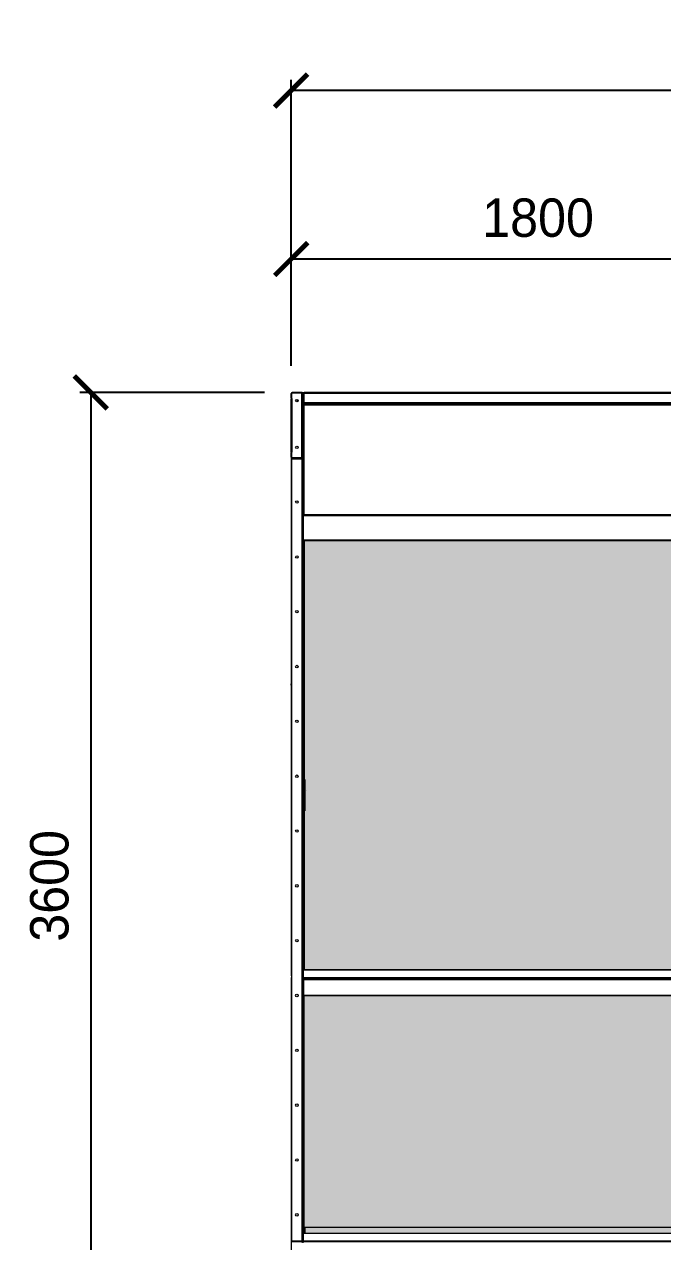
# Model space of a CAD drawing. Header units: millimetres. Extents: x 2113 to 34376, y 2901 to 25715.
# Drawn here: x 22218 to 24544, y 11365 to 15806 of the extents above; entities that cross this region are included whole.
import ezdxf

# ---------------------------------------------------------------- set-up
doc = ezdxf.new("R2010")
doc.units = ezdxf.units.MM
doc.layers.add('냉각탑_dim', color=1, linetype='Continuous')
doc.styles.add('HY울릉도L', font='')
doc.styles.get('HY울릉도L').set_extended_font_data('HY울릉도L')
doc.dimstyles.new('성지DIM', dxfattribs={"dimtxt": 3.5, "dimasz": 3, "dimexe": 1, "dimexo": 2.5, "dimgap": 2, "dimtad": 1, "dimdec": 0, "dimzin": 3, "dimdsep": 46, "dimtxsty": 'HY울릉도L', "dimblk": 'ARCHTICK', "dimcen": -2, "dimclrd": 256, "dimclre": 256, "dimclrt": 7, "dimadec": 0, "dimazin": 0, "dimtfac": 1, "dimtdec": 0, "dimtofl": 0, "dimtmove": 0, "dimatfit": 3, "dimfxl": 1, "dimtolj": 1, "dimtzin": 0, "dimlwe": -1, "dimarcsym": 0})
pattern_1 = [(0, (-386509.562, -75698.475), (57.15, 32.9955677), [38.1, -76.2]), (120, (-386509.562, -75698.475), (-57.15, 32.995568), [38.1, -76.2]), (60, (-386509.562, -75698.475), (1e-07, 65.9911357), [-76.2, 38.1])]

# ---------------------------------------------------------------- blocks, each defined once
blk = doc.blocks.new('_ArchTick')
at = {"color": 0, "linetype": 'ByBlock', "const_width": 0.15}
blk.add_lwpolyline([(-0.5, -0.5), (0.5, 0.5)], dxfattribs=at)
blk = doc.blocks.new('*D479')
at = {"layer": 'Defpoints', "color": 0, "transparency": 16777216}
for p in [(23189.9, 14949.8), (23189.9, 14459.7), (24989.9, 14257.1)]:
    blk.add_point(p, dxfattribs=at)
at = {"layer": '냉각탑_dim', "transparency": 16777216}
for p, q in [((23189.9, 14559.7), (23189.9, 14989.8)), ((24989.9, 14357.1), (24989.9, 14989.8))]:
    blk.add_line(p, q, dxfattribs=at)
at = {"layer": '냉각탑_dim', "lineweight": -2, "transparency": 16777216}
blk.add_line((24989.9, 14949.8), (23189.9, 14949.8), dxfattribs=at)
at = {"layer": '냉각탑_dim', "lineweight": -2, "transparency": 16777216, "xscale": 120, "yscale": 120, "zscale": 120, "rotation": 180}
blk.add_blockref('_ArchTick', (23189.9, 14949.8), dxfattribs=at)
at = {"layer": '냉각탑_dim', "lineweight": -2, "transparency": 16777216, "xscale": 120, "yscale": 120, "zscale": 120}
blk.add_blockref('_ArchTick', (24989.9, 14949.8), dxfattribs=at)
at = {"layer": '냉각탑_dim', "color": 7, "transparency": 16777216, "insert": (24089.9, 15099.8), "char_height": 140, "attachment_point": 5, "style": 'HY울릉도L'}
blk.add_mtext('\\A1;1800', dxfattribs=at)
blk = doc.blocks.new('*D488')
at = {"layer": 'Defpoints', "color": 0, "transparency": 16777216}
for p in [(23189.9, 15564.1), (23189.9, 14459.7), (26789.9, 14459.8)]:
    blk.add_point(p, dxfattribs=at)
at = {"layer": '냉각탑_dim', "transparency": 16777216}
for p, q in [((23189.9, 14559.7), (23189.9, 15604.1)), ((26789.9, 14559.8), (26789.9, 15604.1))]:
    blk.add_line(p, q, dxfattribs=at)
at = {"layer": '냉각탑_dim', "lineweight": -2, "transparency": 16777216}
blk.add_line((26789.9, 15564.1), (23189.9, 15564.1), dxfattribs=at)
at = {"layer": '냉각탑_dim', "lineweight": -2, "transparency": 16777216, "xscale": 120, "yscale": 120, "zscale": 120, "rotation": 180}
blk.add_blockref('_ArchTick', (23189.9, 15564.1), dxfattribs=at)
at = {"layer": '냉각탑_dim', "lineweight": -2, "transparency": 16777216, "xscale": 120, "yscale": 120, "zscale": 120}
blk.add_blockref('_ArchTick', (26789.9, 15564.1), dxfattribs=at)
at = {"layer": '냉각탑_dim', "color": 7, "transparency": 16777216, "insert": (24989.9, 15714.1), "char_height": 140, "attachment_point": 5, "style": 'HY울릉도L'}
blk.add_mtext('\\A1;3600', dxfattribs=at)
blk = doc.blocks.new('*D489')
at = {"layer": 'Defpoints', "color": 0, "transparency": 16777216}
for p in [(23193.3, 14463.1), (22459.4, 10863.1), (23193.3, 10863.1)]:
    blk.add_point(p, dxfattribs=at)
at = {"layer": '냉각탑_dim', "transparency": 16777216}
for p, q in [((23093.3, 14463.1), (22419.4, 14463.1)), ((23093.3, 10863.1), (22419.4, 10863.1))]:
    blk.add_line(p, q, dxfattribs=at)
at = {"layer": '냉각탑_dim', "lineweight": -2, "transparency": 16777216}
blk.add_line((22459.4, 14463.1), (22459.4, 10863.1), dxfattribs=at)
at = {"layer": '냉각탑_dim', "lineweight": -2, "transparency": 16777216, "xscale": 120, "yscale": 120, "zscale": 120}
for p, rotation in [((22459.4, 14463.1), 90), ((22459.4, 10863.1), 270)]:
    blk.add_blockref('_ArchTick', p, dxfattribs=dict(at, rotation=rotation))
at = {"layer": '냉각탑_dim', "color": 7, "transparency": 16777216, "insert": (22309.4, 12663.1), "char_height": 140, "attachment_point": 5, "rotation": 90, "style": 'HY울릉도L'}
blk.add_mtext('\\A1;3600', dxfattribs=at)
blk = doc.blocks.new('2')
at = {"lineweight": 20}
h = blk.add_hatch(dxfattribs=at)
h.set_pattern_fill('HONEY', scale=12)
h.set_pattern_definition(pattern_1)
h.paths.add_polyline_path([(26747.9, 12356.9), (26747.9, 13923.4), (23237.3, 13923.4), (23237.3, 12356.9)])
h = blk.add_hatch(dxfattribs=at)
h.set_pattern_fill('HONEY', scale=12)
h.set_pattern_definition(pattern_1)
h.paths.add_polyline_path([(23237.3, 12263.6), (23237.3, 11395.3), (26747.9, 11395.3), (26747.9, 12263.6)])
at = {"color": 7, "lineweight": 20, "ltscale": 0.006917}
for p, q in [((23189.9, 14443.1), (23189.9, 14459.7)), ((23189.9, 14443.1), (23189.9, 14459.7)), ((23189.9, 14243.1), (23189.9, 14226.5)), ((23189.9, 14226.5), (23189.9, 14243.1))]:
    blk.add_line(p, q, dxfattribs=at)
at = {"color": 7, "lineweight": 20, "ltscale": 0.000833333}
for p, q in [((23189.9, 14443.1), (23191.9, 14443.1)), ((23189.9, 14441.1), (23191.9, 14441.1)), ((23233.9, 14419.4), (23235.9, 14419.4)), ((23233.9, 14417.7), (23235.9, 14417.7)), ((23189.9, 14243.1), (23191.9, 14243.1)), ((23189.9, 14243.1), (23191.9, 14243.1)), ((23235.9, 12982.4), (23233.9, 12982.4)), ((23235.9, 12980.9), (23233.9, 12980.9))]:
    blk.add_line(p, q, dxfattribs=at)
at = {"color": 7, "lineweight": 20, "ltscale": 0.081667}
for p, q in [((23189.9, 14245.1), (23189.9, 14441.1)), ((23193.3, 14245.1), (23193.3, 14441.1))]:
    blk.add_line(p, q, dxfattribs=at)
at = {"color": 7, "lineweight": 20, "ltscale": 0.007958}
for p, q in [((23191.9, 14441.1), (23191.9, 14460.2)), ((23191.9, 14226), (23191.9, 14245.1))]:
    blk.add_line(p, q, dxfattribs=at)
at = {"color": 7, "lineweight": 20, "ltscale": 0.01525}
for p, q in [((23228.5, 14460.2), (23191.9, 14460.2)), ((23191.9, 14226), (23228.5, 14226))]:
    blk.add_line(p, q, dxfattribs=at)
at = {"color": 7, "lineweight": 20, "ltscale": 0.000583333}
for p, q in [((23193.3, 14441.1), (23191.9, 14441.1)), ((23191.9, 14245.1), (23193.3, 14245.1)), ((23233.9, 12327.9), (23235.3, 12327.9)), ((23233.9, 12320.6), (23235.3, 12320.6)), ((23191.5, 11365.1), (23191.5, 11366.5)), ((23229.1, 11365.1), (23229.1, 11366.5)), ((23233.9, 11367.9), (23235.3, 11367.9))]:
    blk.add_line(p, q, dxfattribs=at)
at = {"color": 7, "lineweight": 20, "ltscale": 0.014667}
for p, q in [((23228.5, 14463.1), (23193.3, 14463.1)), ((23193.3, 14463.1), (23228.5, 14463.1)), ((23228.5, 14461.1), (23193.3, 14461.1)), ((23193.3, 14225.1), (23228.5, 14225.1)), ((23228.5, 14225.1), (23193.3, 14225.1)), ((23193.3, 14223.1), (23228.5, 14223.1))]:
    blk.add_line(p, q, dxfattribs=at)
at = {"color": 7, "lineweight": 20, "ltscale": 0.000374085}
blk.add_line((23195.3, 14460.2), (23195.3, 14461.1), dxfattribs=at)
at = {"color": 7, "lineweight": 20, "ltscale": 0.000833263}
blk.add_line((23228.5, 14463.1), (23230.5, 14463.1), dxfattribs=at)
at = {"color": 7, "lineweight": 20, "ltscale": 0.000375}
for p, q in [((23228.5, 14460.2), (23228.5, 14461.1)), ((23235.1, 14419.4), (23235.1, 14420.3)), ((23228.5, 14226), (23228.5, 14225.1))]:
    blk.add_line(p, q, dxfattribs=at)
at = {"color": 7, "lineweight": 20, "ltscale": 0.001002}
for p, q in [((23230.9, 14461.1), (23228.5, 14461.1)), ((23230.9, 14225.1), (23228.5, 14225.1))]:
    blk.add_line(p, q, dxfattribs=at)
at = {"color": 7, "lineweight": 20, "ltscale": 0.097583}
blk.add_line((23228.5, 14226), (23228.5, 14460.2), dxfattribs=at)
at = {"color": 7, "lineweight": 20, "ltscale": 0.000448698}
for p, q in [((23231.2, 14461.8), (23230.4, 14461.1)), ((23231.2, 14224.5), (23230.4, 14225.1))]:
    blk.add_line(p, q, dxfattribs=at)
at = {"color": 7, "lineweight": 20, "ltscale": 0.000272626}
blk.add_line((23230.5, 14463.1), (23230.5, 14462.5), dxfattribs=at)
at = {"color": 7, "lineweight": 20, "ltscale": 0.000736965}
blk.add_line((23233.2, 14461.4), (23231.5, 14461.4), dxfattribs=at)
at = {"color": 7, "lineweight": 20, "ltscale": 8.05106e-06}
blk.add_line((23231.9, 14459.8), (23231.9, 14459.7), dxfattribs=at)
blk.add_line((23231.9, 14459.8), (23231.9, 14459.7), dxfattribs=at)
at = {"color": 7, "lineweight": 20, "ltscale": 0.097167}
blk.add_line((23231.9, 14226.5), (23231.9, 14459.7), dxfattribs=at)
at = {"color": 7, "lineweight": 20, "ltscale": 0.000414935}
for p, q in [((23232.9, 14462.1), (23232.2, 14461.4)), ((23235.6, 14461.4), (23234.9, 14462.1))]:
    blk.add_line(p, q, dxfattribs=at)
at = {"color": 7, "lineweight": 20, "ltscale": 0.000125672}
blk.add_line((23234.2, 14461.1), (23233.9, 14461.1), dxfattribs=at)
at = {"color": 7, "lineweight": 20, "ltscale": 0.00012559}
blk.add_line((23234.2, 14461.1), (23233.9, 14461.1), dxfattribs=at)
at = {"color": 7, "lineweight": 20, "ltscale": 0.000562231}
blk.add_line((23233.9, 14459.8), (23233.9, 14461.1), dxfattribs=at)
at = {"color": 7, "lineweight": 20, "ltscale": 0.013833}
for p, q in [((23233.9, 14459.7), (23233.9, 14426.5)), ((23235.6, 14459.7), (23235.6, 14426.5))]:
    blk.add_line(p, q, dxfattribs=at)
at = {"color": 7, "lineweight": 20, "ltscale": 0.000708333}
for p, q in [((23235.6, 14459.7), (23233.9, 14459.7)), ((23233.9, 14419.4), (23233.9, 14417.7)), ((23235.9, 14419.4), (23235.9, 14417.7)), ((23237.3, 12325.1), (23237.3, 12323.4)), ((23263.9, 12323.4), (23263.9, 12325.1)), ((24393.4, 12323.4), (24393.4, 12325.1)), ((24396.8, 12323.4), (24396.8, 12325.1)), ((24415, 12323.4), (24415, 12325.1)), ((24418.4, 12323.4), (24418.4, 12325.1))]:
    blk.add_line(p, q, dxfattribs=at)
at = {"color": 7, "lineweight": 20, "ltscale": 0.001131}
blk.add_line((23235.6, 14459.7), (23235.6, 14462.4), dxfattribs=at)
at = {"color": 7, "lineweight": 20}
for p, q in [((26744.2, 14459.7), (23235.6, 14459.7)), ((26742.5, 14463.1), (23237.3, 14463.1)), ((23235.6, 14426.5), (26744.2, 14426.5)), ((23235.6, 14423.1), (26744.2, 14423.1)), ((23237.3, 14421.1), (26742.5, 14421.1)), ((23237.3, 14417.7), (26742.5, 14417.7)), ((24783.9, 14421.5), (23445.5, 14421.5)), ((23191.1, 14219.7), (23191.1, 11366.5)), ((23229.1, 14225.1), (23229.1, 11366.5)), ((23231.9, 14226.5), (23231.9, 11367.9)), ((26747.9, 14016.8), (23237.3, 14016.8)), ((26747.9, 14013.5), (23237.3, 14013.5)), ((23229.1, 13923.4), (26747.9, 13923.4)), ((23231.9, 13926), (26747.9, 13926)), ((26004.3, 12355.3), (23235.5, 12355.3)), ((26004.3, 12356.9), (23239.9, 12356.9)), ((23235.3, 12328.2), (26744.5, 12328.2)), ((23235.3, 12320.9), (26744.5, 12320.9)), ((23236.7, 12325.1), (26743.1, 12325.1)), ((23236.7, 12323.4), (26743.1, 12323.4)), ((23235.3, 12263.6), (26744.5, 12263.6)), ((23235.3, 12263.4), (26744.5, 12263.4)), ((26744.5, 12263.3), (23235.3, 12263.3)), ((26004.3, 11416.9), (23239.9, 11416.9)), ((26004.3, 11395.3), (23235.5, 11395.3)), ((23235.3, 11368.2), (26744.5, 11368.2)), ((23236.7, 11365.1), (26743.1, 11365.1))]:
    blk.add_line(p, q, dxfattribs=at)
at = {"color": 7, "lineweight": 20, "ltscale": 4.99865e-05}
blk.add_line((23237.2, 14463.1), (23237.3, 14463.1), dxfattribs=at)
at = {"color": 7, "lineweight": 20, "ltscale": 1.75167e-05}
blk.add_line((23237.3, 14463.1), (23237.3, 14463.1), dxfattribs=at)
at = {"color": 7, "lineweight": 20, "ltscale": 1.55221e-05}
blk.add_line((23237.3, 14463.1), (23237.3, 14463.1), dxfattribs=at)
at = {"color": 7, "lineweight": 20, "ltscale": 4.33485e-05}
blk.add_line((23239.2, 14463.1), (23239.3, 14463.1), dxfattribs=at)
at = {"color": 7, "lineweight": 20, "ltscale": 4.06755e-05}
blk.add_line((23239.2, 14463.1), (23239.3, 14463.1), dxfattribs=at)
at = {"color": 7, "lineweight": 20, "ltscale": 3.00579e-05}
blk.add_line((23239.2, 14463.1), (23239.3, 14463.1), dxfattribs=at)
at = {"color": 7, "lineweight": 20, "ltscale": 2.871e-05}
blk.add_line((23239.2, 14463.1), (23239.3, 14463.1), dxfattribs=at)
at = {"color": 7, "lineweight": 20, "ltscale": 3.95576e-05}
blk.add_line((23239.2, 14463.1), (23239.3, 14463.1), dxfattribs=at)
at = {"color": 7, "lineweight": 20, "ltscale": 1.78003e-05}
blk.add_line((23239.3, 14463.1), (23239.3, 14463.1), dxfattribs=at)
at = {"color": 7, "lineweight": 20, "ltscale": 1.24791e-05}
blk.add_line((23239.3, 14463.1), (23239.3, 14463.1), dxfattribs=at)
at = {"color": 7, "lineweight": 20, "ltscale": 0.000833337}
blk.add_line((23233.9, 14417.7), (23231.9, 14417.7), dxfattribs=at)
at = {"color": 7, "lineweight": 20, "ltscale": 0.053167}
blk.add_line((23231.9, 14417.7), (23231.9, 14290.1), dxfattribs=at)
at = {"color": 7, "lineweight": 20, "ltscale": 0.000561904}
blk.add_line((23233.9, 14425.1), (23233.9, 14426.5), dxfattribs=at)
at = {"color": 7, "lineweight": 20, "ltscale": 0.000125435}
blk.add_line((23234.2, 14425.1), (23233.9, 14425.1), dxfattribs=at)
at = {"color": 7, "lineweight": 20, "ltscale": 0.002375}
blk.add_line((23233.9, 14419.4), (23233.9, 14425.1), dxfattribs=at)
at = {"color": 7, "lineweight": 20, "ltscale": 0.000707554}
blk.add_line((23233.9, 14423.1), (23235.6, 14423.1), dxfattribs=at)
at = {"color": 7, "lineweight": 20, "ltscale": 0.000707705}
blk.add_line((23233.9, 14421.1), (23235.6, 14421.1), dxfattribs=at)
at = {"color": 7, "lineweight": 20, "ltscale": 0.142705}
for p, q in [((23233.9, 14075.2), (23233.9, 14417.7)), ((23237.3, 14013.5), (23237.3, 14417.7))]:
    blk.add_line(p, q, dxfattribs=at)
at = {"color": 7, "lineweight": 20, "ltscale": 0.001417}
for p, q in [((23237.3, 14417.7), (23233.9, 14417.7)), ((23235.6, 14426.5), (23235.6, 14423.1)), ((23237.3, 14417.7), (23237.3, 14421.1)), ((23189.9, 14245.1), (23193.3, 14245.1))]:
    blk.add_line(p, q, dxfattribs=at)
at = {"color": 7, "lineweight": 20, "ltscale": 0.00075}
blk.add_line((23236.9, 14420.3), (23235.1, 14420.3), dxfattribs=at)
at = {"color": 7, "lineweight": 20, "ltscale": 5.91962e-05}
blk.add_line((23235.4, 14420.3), (23235.3, 14420.4), dxfattribs=at)
at = {"color": 7, "lineweight": 20, "ltscale": 0.000832499}
blk.add_line((23235.6, 14423.1), (23235.6, 14421.1), dxfattribs=at)
at = {"color": 7, "lineweight": 20, "ltscale": 0.000333342}
blk.add_line((23235.6, 14421.1), (23235.6, 14420.3), dxfattribs=at)
at = {"color": 7, "lineweight": 20, "ltscale": 0.000708193}
blk.add_line((23235.6, 14421.1), (23237.3, 14421.1), dxfattribs=at)
at = {"color": 7, "lineweight": 20, "ltscale": 0.000166667}
blk.add_line((23237.3, 14420.3), (23236.9, 14420.3), dxfattribs=at)
at = {"color": 7, "lineweight": 20, "ltscale": 5.54767e-06}
blk.add_line((23237.3, 14421.1), (23237.3, 14421.1), dxfattribs=at)
at = {"color": 7, "lineweight": 20, "ltscale": 1.09406e-05}
blk.add_line((23237.3, 14421.1), (23237.3, 14421.1), dxfattribs=at)
at = {"color": 7, "lineweight": 20, "ltscale": 0.00067235}
blk.add_line((23270.5, 14421.5), (23270.5, 14423.1), dxfattribs=at)
at = {"color": 7, "lineweight": 20, "ltscale": 0.043924}
blk.add_line((23375.9, 14421.5), (23270.5, 14421.5), dxfattribs=at)
at = {"color": 7, "lineweight": 20, "ltscale": 0.000160787}
blk.add_line((23270.5, 14421.1), (23270.5, 14421.5), dxfattribs=at)
at = {"color": 7, "lineweight": 20, "ltscale": 0.001149}
for p, q in [((23374.4, 14423.1), (23376.3, 14421.1)), ((23381.6, 14423.1), (23383.5, 14421.1)), ((23397, 14421.1), (23395.1, 14423.1)), ((23422.7, 14423.1), (23424.6, 14421.1)), ((23438.1, 14421.1), (23436.2, 14423.1)), ((23445.3, 14421.1), (23443.4, 14423.1)), ((23445.9, 14421.1), (23444, 14423.1))]:
    blk.add_line(p, q, dxfattribs=at)
at = {"color": 7, "lineweight": 20, "ltscale": 5.44556e-06}
blk.add_line((24107.5, 14421.1), (24107.5, 14421.1), dxfattribs=at)
at = {"color": 7, "lineweight": 20, "ltscale": 9.52934e-06}
blk.add_line((24107.5, 14421.1), (24107.5, 14421.1), dxfattribs=at)
at = {"color": 7, "lineweight": 20, "ltscale": 5.46643e-06}
blk.add_line((24115.8, 14421.1), (24115.8, 14421.1), dxfattribs=at)
at = {"color": 7, "lineweight": 20, "ltscale": 9.52935e-06}
blk.add_line((24115.8, 14421.1), (24115.8, 14421.1), dxfattribs=at)
at = {"color": 7, "lineweight": 20, "ltscale": 0.000833201}
blk.add_line((23231.9, 14290.1), (23233.9, 14290.1), dxfattribs=at)
at = {"color": 7, "lineweight": 20, "ltscale": 0.403744}
blk.add_line((23233.9, 14291.3), (23233.9, 12982.4), dxfattribs=at)
at = {"color": 7, "lineweight": 20, "ltscale": 0.352083}
blk.add_line((23189.9, 14245.1), (23189.9, 13400.1), dxfattribs=at)
at = {"color": 7, "lineweight": 20, "ltscale": 0.000500046}
for p, q in [((23191.1, 14219.7), (23189.9, 14219.7)), ((23191.1, 11366.5), (23189.9, 11366.5))]:
    blk.add_line(p, q, dxfattribs=at)
at = {"color": 7, "lineweight": 20, "ltscale": 0.015833}
for p, q in [((23229.1, 14219.7), (23191.1, 14219.7)), ((23229.1, 11366.5), (23191.1, 11366.5))]:
    blk.add_line(p, q, dxfattribs=at)
at = {"color": 7, "lineweight": 20, "ltscale": 0.015667}
for p, q in [((23191.5, 14221.1), (23229.1, 14221.1)), ((23191.5, 11365.1), (23229.1, 11365.1))]:
    blk.add_line(p, q, dxfattribs=at)
at = {"color": 7, "lineweight": 20, "ltscale": 0.000583334}
for p, q in [((23191.5, 14221.1), (23191.5, 14219.7)), ((23229.1, 14221.1), (23229.1, 14219.7))]:
    blk.add_line(p, q, dxfattribs=at)
at = {"color": 7, "lineweight": 20, "ltscale": 0.000957772}
blk.add_line((23191.9, 14221.1), (23191.9, 14223.4), dxfattribs=at)
at = {"color": 7, "lineweight": 20, "ltscale": 0.000375915}
blk.add_line((23195.3, 14225.1), (23195.3, 14226), dxfattribs=at)
at = {"color": 7, "lineweight": 20, "ltscale": 0.000832784}
blk.add_line((23195.3, 14221.1), (23195.3, 14223.1), dxfattribs=at)
at = {"color": 7, "lineweight": 20, "ltscale": 0.000912135}
for p, q in [((23229.1, 14219.7), (23231.3, 14219.7)), ((23231.3, 11366.5), (23229.1, 11366.5))]:
    blk.add_line(p, q, dxfattribs=at)
at = {"color": 7, "lineweight": 20, "ltscale": 0.001261}
blk.add_line((23230.5, 14220.8), (23230.5, 14223.8), dxfattribs=at)
at = {"color": 7, "lineweight": 20, "ltscale": 0.000341711}
for p, q in [((23231.1, 14220.3), (23230.5, 14219.7)), ((23234.7, 12326), (23235.3, 12326.5)), ((23234.7, 12322.6), (23235.3, 12322)), ((23231.1, 11366), (23230.5, 11366.5)), ((23234.7, 11366), (23235.3, 11366.5))]:
    blk.add_line(p, q, dxfattribs=at)
at = {"color": 7, "lineweight": 20, "ltscale": 1.56939e-05}
blk.add_line((23231.9, 14226.5), (23231.9, 14226.5), dxfattribs=at)
at = {"color": 7, "lineweight": 20, "ltscale": 8.33834e-06}
blk.add_line((23231.9, 14226.5), (23231.9, 14226.5), dxfattribs=at)
at = {"color": 7, "lineweight": 20, "ltscale": 8.83136e-06}
blk.add_line((23231.9, 14218.4), (23231.9, 14218.3), dxfattribs=at)
at = {"color": 7, "lineweight": 20, "ltscale": 8.87683e-06}
blk.add_line((23231.9, 14218.4), (23231.9, 14218.3), dxfattribs=at)
at = {"color": 7, "lineweight": 20, "ltscale": 3.11303e-05}
blk.add_line((23231.9, 14218.4), (23231.9, 14218.3), dxfattribs=at)
at = {"color": 7, "lineweight": 20, "ltscale": 1.44681e-05}
blk.add_line((23231.9, 14218.4), (23231.9, 14218.3), dxfattribs=at)
at = {"color": 7, "lineweight": 20, "ltscale": 3.11304e-05}
blk.add_line((23231.9, 14218.4), (23231.9, 14218.3), dxfattribs=at)
at = {"color": 7, "lineweight": 20, "ltscale": 0.392019}
blk.add_line((23235.9, 13926), (23235.9, 12982.4), dxfattribs=at)
at = {"color": 7, "lineweight": 20, "ltscale": 0.363192}
blk.add_line((23237.3, 13926), (23237.3, 13051.6), dxfattribs=at)
at = {"color": 7, "lineweight": 20, "ltscale": 0.002167}
for p, q in [((23188.3, 13400.1), (23188.3, 13394.9)), ((23239.4, 13006.4), (23239.4, 13011.6)), ((23239.4, 12981.8), (23239.4, 12976.6))]:
    blk.add_line(p, q, dxfattribs=at)
at = {"color": 7, "lineweight": 20, "ltscale": 0.000666667}
for p, q in [((23189.9, 13400.1), (23188.3, 13400.1)), ((23189.9, 13394.9), (23188.3, 13394.9)), ((23233.9, 12357.1), (23235.5, 12357.1))]:
    blk.add_line(p, q, dxfattribs=at)
at = {"color": 7, "lineweight": 20, "ltscale": 0.441833}
blk.add_line((23189.9, 13394.9), (23189.9, 12334.5), dxfattribs=at)
at = {"color": 7, "lineweight": 20, "ltscale": 0.047917}
for p, q in [((23236.2, 13051.6), (23236.2, 12936.6)), ((23239.4, 13051.6), (23239.4, 12936.6))]:
    blk.add_line(p, q, dxfattribs=at)
at = {"color": 7, "lineweight": 20, "ltscale": 0.001333}
for p, q in [((23236.2, 13051.6), (23239.4, 13051.6)), ((23236.2, 12936.6), (23239.4, 12936.6))]:
    blk.add_line(p, q, dxfattribs=at)
at = {"color": 7, "lineweight": 20, "ltscale": 0.000658263}
blk.add_line((23233.9, 12982.4), (23233.9, 12980.9), dxfattribs=at)
at = {"color": 7, "lineweight": 20, "ltscale": 0.259889}
blk.add_line((23233.9, 12357.1), (23233.9, 12980.9), dxfattribs=at)
at = {"color": 7, "lineweight": 20, "ltscale": 0.001329}
blk.add_line((23235.9, 12982.4), (23235.9, 12979.3), dxfattribs=at)
at = {"color": 7, "lineweight": 20, "ltscale": 0.260664}
blk.add_line((23235.9, 12355.3), (23235.9, 12980.9), dxfattribs=at)
at = {"color": 7, "lineweight": 20, "ltscale": 0.01025}
blk.add_line((23239.4, 13006.4), (23239.4, 12981.8), dxfattribs=at)
at = {"color": 7, "lineweight": 20, "ltscale": 0.242234}
blk.add_line((23237.3, 12936.6), (23237.3, 12355.3), dxfattribs=at)
at = {"color": 7, "lineweight": 20, "ltscale": 0.012167}
for p, q in [((23233.9, 12327.9), (23233.9, 12357.1)), ((23233.9, 12291.4), (23233.9, 12320.6)), ((23233.9, 11367.9), (23233.9, 11397.1))]:
    blk.add_line(p, q, dxfattribs=at)
at = {"color": 7, "lineweight": 20, "ltscale": 0.01129}
for p, q in [((23235.3, 12328.2), (23235.3, 12355.3)), ((23235.3, 11368.2), (23235.3, 11395.3))]:
    blk.add_line(p, q, dxfattribs=at)
at = {"color": 7, "lineweight": 20, "ltscale": 0.000666714}
blk.add_line((23239.9, 12356.9), (23239.9, 12355.3), dxfattribs=at)
at = {"color": 7, "lineweight": 20, "ltscale": 0.44375}
blk.add_line((23189.9, 12329.3), (23189.9, 11264.3), dxfattribs=at)
at = {"color": 7, "lineweight": 20, "ltscale": 0.003004}
blk.add_line((23233.9, 12320.7), (23233.9, 12327.9), dxfattribs=at)
at = {"color": 7, "lineweight": 20, "ltscale": 0.000967409}
for p, q in [((23235.3, 12325.9), (23235.3, 12328.2)), ((23235.3, 11365.9), (23235.3, 11368.2))]:
    blk.add_line(p, q, dxfattribs=at)
at = {"color": 7, "lineweight": 20, "ltscale": 0.000849957}
blk.add_line((23235.3, 12322.9), (23235.3, 12320.9), dxfattribs=at)
at = {"color": 7, "lineweight": 20, "ltscale": 0.023877}
blk.add_line((23235.3, 12320.9), (23235.3, 12263.6), dxfattribs=at)
at = {"color": 7, "lineweight": 20, "ltscale": 0.000805508}
blk.add_line((23235.9, 12323.3), (23235.9, 12325.2), dxfattribs=at)
at = {"color": 7, "lineweight": 20, "ltscale": 4.78227e-06}
blk.add_line((23236.7, 12323.4), (23236.7, 12323.4), dxfattribs=at)
at = {"color": 7, "lineweight": 20, "ltscale": 0.001029}
blk.add_line((24507.7, 12325.1), (24505.9, 12323.4), dxfattribs=at)
at = {"color": 7, "lineweight": 20, "ltscale": 0.001028}
for p, q in [((24508.6, 12325.1), (24506.8, 12323.4)), ((24516.1, 12325.1), (24514.3, 12323.4)), ((24528.6, 12323.4), (24530.4, 12325.1))]:
    blk.add_line(p, q, dxfattribs=at)
at = {"color": 7, "lineweight": 20, "ltscale": 0.372625}
blk.add_line((23233.9, 11397.1), (23233.9, 12291.4), dxfattribs=at)
at = {"color": 7, "lineweight": 20, "ltscale": 0.000583332}
blk.add_line((23233.9, 12291.4), (23235.3, 12291.4), dxfattribs=at)
at = {"color": 7, "lineweight": 20, "ltscale": 5.81038e-05}
blk.add_line((23235.3, 12263.3), (23235.3, 12263.6), dxfattribs=at)
at = {"color": 7, "lineweight": 20, "ltscale": 0.009}
blk.add_line((23239.9, 11416.9), (23239.9, 11395.3), dxfattribs=at)
at = {"color": 7, "lineweight": 20, "ltscale": 0.00126}
blk.add_line((23230.5, 11362.5), (23230.5, 11365.5), dxfattribs=at)
at = {"color": 7, "lineweight": 20, "ltscale": 1.84442e-05}
blk.add_line((23231.9, 11367.9), (23231.9, 11367.9), dxfattribs=at)
at = {"color": 7, "lineweight": 20, "ltscale": 1.85381e-05}
blk.add_line((23231.9, 11367.9), (23231.9, 11367.9), dxfattribs=at)
at = {"color": 7, "lineweight": 20, "ltscale": 2.99318e-05}
blk.add_line((23231.9, 11367.9), (23231.9, 11367.9), dxfattribs=at)
blk.add_line((23231.9, 11367.9), (23231.9, 11367.9), dxfattribs=at)
at = {"color": 7, "lineweight": 20, "ltscale": 1.47704e-05}
blk.add_line((23231.9, 11367.9), (23231.9, 11367.9), dxfattribs=at)
at = {"color": 7, "lineweight": 20, "ltscale": 0.002815}
blk.add_line((23233.9, 11361.1), (23233.9, 11367.9), dxfattribs=at)
at = {"color": 7, "lineweight": 20, "ltscale": 0.000881921}
blk.add_line((23235.9, 11363.1), (23235.9, 11365.2), dxfattribs=at)
at = {"color": 0, "lineweight": 20, "elevation": 0}
for points in [[(23237.3, 13923.4), (26747.9, 13923.4), (26747.9, 12356.9), (23237.3, 12356.9)], [(23237.3, 12263.6), (26747.9, 12263.6), (26747.9, 11395.3), (23237.3, 11395.3)]]:
    blk.add_lwpolyline(points, close=True, dxfattribs=at)
at = {"color": 7, "lineweight": 20}
for centre in [(23210.9, 14433.1), (23210.9, 14263.1), (23210.9, 14063.1), (23210.9, 13863.1), (23210.9, 13663.1), (23210.9, 13463.1), (23210.9, 13263.1), (23210.9, 13063.1), (23210.9, 12863.1), (23210.9, 12663.1), (23210.9, 12463.1), (23210.9, 12263.1), (23210.9, 12063.1), (23210.9, 11863.1), (23210.9, 11663.1), (23210.9, 11463.1)]:
    blk.add_circle(centre, 4.5, dxfattribs=at)
for centre, radius, start, end in [((23193.3, 14459.7), 3.4, 90, 180), ((23193.3, 14459.7), 3.4, 90, 180), ((23193.3, 14459.7), 1.4, 90, 159.0752), ((23212.9, 14439.1), 4.5, 206.2136, 296.9187), ((23212.9, 14439.1), 3, 210.8421, 292.3085), ((23228.5, 14459.7), 3.4, 37.0589, 90), ((23228.5, 14459.7), 3.4, 0, 90), ((23230.5, 14459.7), 3.4, 0.7421, 90), ((23237.3, 14459.7), 3.4, 90, 180), ((24107.5, 14459.7), 3.4, 89.1059, 90), ((24115.8, 14459.7), 3.4, 90, 90.8941), ((23237.3, 14426.5), 3.4, 180, 240), ((23237.3, 14417.7), 3.4, 130.3202, 150.009), ((23237.3, 14417.7), 3.4, 120.0016, 130.1223), ((23193.3, 14226.5), 3.4, 180, 270), ((23192.7, 14218.3), 2.8, 115.3772, 150), ((23193.3, 14226.5), 1.4, 200.9374, 270), ((23193.3, 14226.5), 1.4, 200.9249, 270), ((23228.5, 14226.5), 3.4, 270, 0), ((23229.1, 14218.3), 2.8, 0, 90), ((23244.6, 13006.4), 5.2, 90, 90.117), ((23236.7, 12327.9), 2.8, 180, 270), ((23236.7, 12320.6), 2.8, 90, 180), ((23192.7, 11367.9), 2.8, 210, 244.6228), ((23229.1, 11367.9), 2.8, 270, 0), ((23236.7, 11367.9), 2.8, 180, 270)]:
    blk.add_arc(centre, radius, start, end, dxfattribs=at)
for centre, major_axis, start_param, end_param in [((23237.3, 12979.3), (1.4, 0), 3.141593, 3.808775), ((23237.3, 12979.3), (3.4, 0), 4.287999, 4.382994), ((23237.3, 12977.8), (-3.4, 0), 5.041784, 5.136779), ((23237.3, 12977.7), (1.4, 0), 3.141593, 3.808775)]:
    blk.add_ellipse(centre, major_axis=major_axis, ratio=0.087156, start_param=start_param, end_param=end_param, dxfattribs=at)
for points, knots in [([(23230.9, 14461.1), (23231.2, 14460.9), (23231.5, 14460.6), (23231.7, 14460.4), (23231.9, 14460.1), (23231.9, 14459.8), (23231.9, 14459.8), (23231.9, 14459.8), (23231.9, 14459.7)], [0, 0, 0, 0, 0, 0, 4.644554, 4.644554, 4.644554, 5.125492, 5.125492, 5.125492, 5.125492, 5.125492, 5.125492]), ([(23231.9, 14290.1), (23231.9, 14290.2), (23231.9, 14290.3), (23232, 14290.4), (23232.3, 14290.7), (23232.8, 14290.9), (23233.1, 14291.1), (23233.5, 14291.2), (23233.9, 14291.3)], [0, 0, 0, 0, 0, 0, 2.034087, 2.034087, 2.034087, 5.485626, 5.485626, 5.485626, 5.485626, 5.485626, 5.485626]), ([(23230.9, 14225.1), (23231.2, 14225.4), (23231.5, 14225.6), (23231.7, 14225.9), (23231.9, 14226.2), (23231.9, 14226.5), (23231.9, 14226.5), (23231.9, 14226.5), (23231.9, 14226.5)], [0, 0, 0, 0, 0, 0, 4.644554, 4.644554, 4.644554, 5.125492, 5.125492, 5.125492, 5.125492, 5.125492, 5.125492])]:
    blk.add_open_spline(points, degree=5, knots=knots, dxfattribs=at)
for points in [[(23233.2, 14461.4), (23233.5, 14461.1), (23233.7, 14460.8), (23233.8, 14460.4), (23233.9, 14460.1), (23233.9, 14459.8)], [(23235.6, 14462.4), (23235.9, 14462.7), (23236.3, 14462.9), (23236.6, 14463.1), (23237, 14463.1), (23237.3, 14463.1)], [(23231.3, 14219.7), (23231.5, 14219.5), (23231.7, 14219.2), (23231.8, 14218.9), (23231.9, 14218.6), (23231.9, 14218.3)], [(23235.3, 12325.9), (23235.6, 12325.6), (23235.9, 12325.4), (23236.1, 12325.2), (23236.4, 12325.1), (23236.7, 12325.1)], [(23235.3, 12322.9), (23235.6, 12323.1), (23235.9, 12323.3), (23236.1, 12323.4), (23236.4, 12323.4), (23236.7, 12323.4)], [(23231.3, 11366.5), (23231.5, 11366.8), (23231.7, 11367.1), (23231.8, 11367.4), (23231.9, 11367.6), (23231.9, 11367.9)], [(23235.3, 11365.9), (23235.6, 11365.6), (23235.9, 11365.4), (23236.1, 11365.2), (23236.4, 11365.1), (23236.7, 11365.1)]]:
    blk.add_open_spline(points, degree=5, dxfattribs=at)

msp = doc.modelspace()

# ---------------------------------------------------------------- block references
msp.add_blockref('2', (0, 0))

# ---------------------------------------------------------------- dimensions: what is measured, and where the dimension line sits
at = {"layer": '냉각탑_dim'}
for base, p1, picture, middle in [((23189.9, 15564.1), (26789.9, 14459.8), '*D488', (24989.9, 15714.1)), ((23189.9, 14949.8), (24989.9, 14257.1), '*D479', (24089.9, 15099.8))]:
    dim = msp.add_linear_dim(base=base, p1=p1, p2=(23189.9, 14459.7), dimstyle='성지DIM', override={"dimscale": 40}, dxfattribs=at)
    dim.commit()
    dim.dimension.update_dxf_attribs({"geometry": picture, "text_midpoint": middle})
dim = msp.add_linear_dim(base=(22459.4, 10863.1), p1=(23193.3, 14463.1), p2=(23193.3, 10863.1), angle=90, dimstyle='성지DIM', override={"dimscale": 40}, dxfattribs=at)
dim.commit()
dim.dimension.update_dxf_attribs({"geometry": '*D489', "text_midpoint": (22309.4, 12663.1)})

doc.saveas('drawing.dxf')
